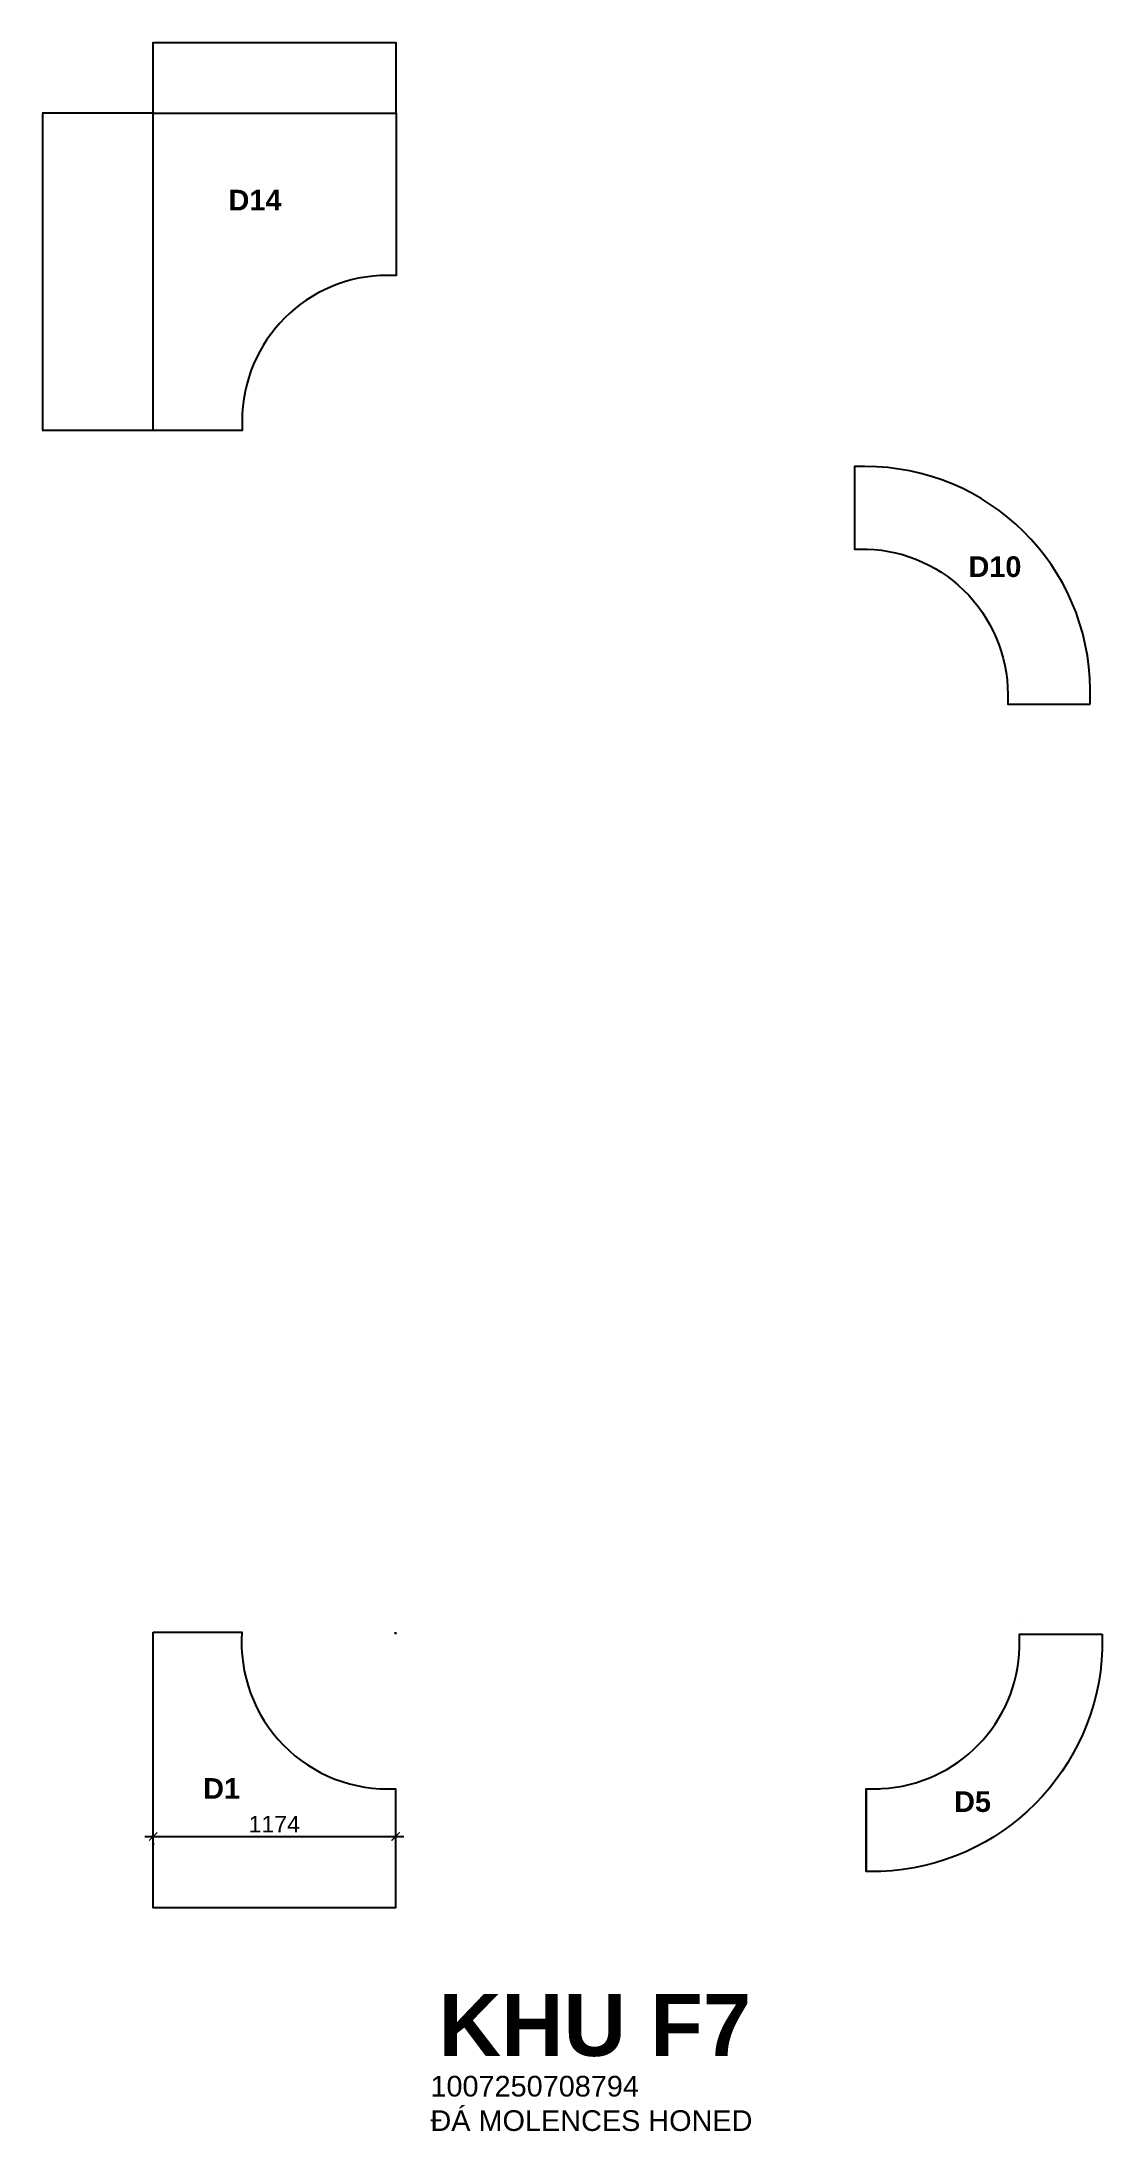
# Model space of a CAD drawing. Header units: millimetres. Extents: x 1249 to 6386, y 1046 to 11165.
import ezdxf

# ---------------------------------------------------------------- set-up
doc = ezdxf.new("R2010")
doc.units = ezdxf.units.MM
doc.layers.add('04. X-LB FLOOR FINISHING$0$PIA4_FLOOR', color=9, linetype='Continuous')
for name, color, linetype, lineweight in [('AA LINE', 3, 'Continuous', 30), ('AA SECTION', 2, 'Continuous', 40), ('AA TEXT', 7, 'Continuous', 20)]:
    doc.layers.add(name, color=color, linetype=linetype, lineweight=lineweight)
doc.styles.add('ArialR', font='arial.ttf')
doc.styles.add('D', font='arialbd.ttf')
doc.styles.get("Standard").update_dxf_attribs({"font": 'arial.ttf'})
doc.dimstyles.new('1.25AA', dxfattribs={"dimscale": 40, "dimtxt": 2, "dimasz": 1, "dimexe": 1, "dimexo": 1, "dimgap": 0.5, "dimtad": 1, "dimdec": 0, "dimtxsty": 'ArialR', "dimblk": 'ARCHTICK', "dimcen": 0.8, "dimdle": 1, "dimclrd": 256, "dimclre": 256, "dimclrt": 7, "dimadec": 0, "dimazin": 0, "dimtfac": 1, "dimtdec": 0, "dimtix": 1, "dimtmove": 2, "dimatfit": 3, "dimfxl": 1, "dimarcsym": 1})
doc.dimstyles.new('ISO-25', dxfattribs={"dimtxt": 2.5, "dimasz": 2.5, "dimexe": 1.25, "dimexo": 0.625, "dimtad": 1, "dimtxsty": 'Standard', "dimcen": 2.5, "dimadec": 0, "dimazin": 0, "dimtfac": 1, "dimtmove": 0, "dimatfit": 3, "dimfxl": 1, "dimarcsym": 0})

# ---------------------------------------------------------------- blocks, each defined once
blk = doc.blocks.new('_ARCHTICK')
at = {"color": 0, "linetype": 'ByBlock', "const_width": 0.15}
blk.add_lwpolyline([(-0.5, -0.5), (0.5, 0.5)], dxfattribs=at)
blk = doc.blocks.new('*D1')
at = {"layer": 'AA TEXT', "lineweight": -2, "ltscale": 2}
for p, q in [((1748, 2473), (3003, 2473)), ((1788, 2440), (1788, 2433)), ((2963, 2440), (2963, 2433))]:
    blk.add_line(p, q, dxfattribs=at)
at = {"layer": 'Defpoints', "color": 0}
for p in [(1788, 2480), (2963, 2480), (2963, 2473)]:
    blk.add_point(p, dxfattribs=at)
at = {"layer": 'AA TEXT', "lineweight": -2, "xscale": 40, "yscale": 40, "zscale": 40, "rotation": 180}
blk.add_blockref('_ARCHTICK', (1788, 2473), dxfattribs=at)
at = {"layer": 'AA TEXT', "lineweight": -2, "xscale": 40, "yscale": 40, "zscale": 40}
blk.add_blockref('_ARCHTICK', (2963, 2473), dxfattribs=at)
at = {"layer": 'AA TEXT', "color": 7, "insert": (2375, 2533), "char_height": 80, "attachment_point": 5, "style": 'ArialR'}
blk.add_mtext('1174', dxfattribs=at)
blk = doc.blocks.new('*D3')
at = {"layer": 'AA SECTION', "color": 0, "lineweight": -2, "ltscale": 2}
for p, q in [((1787, 10819), (1251, 10819)), ((1252, 10817), (1252, 9286)), ((1787, 9283), (1251, 9283))]:
    blk.add_line(p, q, dxfattribs=at)
at = {"layer": 'AA SECTION', "color": 0}
for points in [[(1253, 10817), (1252, 10817), (1252, 10819)], [(1252, 9286), (1253, 9286), (1252, 9283)]]:
    blk.add_solid(points, dxfattribs=at)
at = {"layer": 'Defpoints', "color": 0}
for p in [(1788, 10819), (1252, 9283), (1788, 9283)]:
    blk.add_point(p, dxfattribs=at)
at = {"layer": 'AA SECTION', "color": 0, "insert": (1250, 10051), "char_height": 2.5, "attachment_point": 5, "rotation": 90}
blk.add_mtext('1535,62', dxfattribs=at)
blk = doc.blocks.new('*D4')
at = {"layer": 'AA SECTION', "color": 0, "lineweight": -2, "ltscale": 2}
for p, q in [((1788, 10820), (1788, 11163)), ((1790, 11162), (2963, 11162)), ((2965, 10820), (2965, 11163))]:
    blk.add_line(p, q, dxfattribs=at)
at = {"layer": 'AA SECTION', "color": 0}
for points in [[(1790, 11162), (1790, 11161), (1788, 11162)], [(2963, 11161), (2963, 11162), (2965, 11162)]]:
    blk.add_solid(points, dxfattribs=at)
at = {"layer": 'Defpoints', "color": 0}
for p in [(2965, 11162), (1788, 10819), (2965, 10819)]:
    blk.add_point(p, dxfattribs=at)
at = {"layer": 'AA SECTION', "color": 0, "insert": (2377, 11164), "char_height": 2.5, "attachment_point": 5}
blk.add_mtext('1177,68', dxfattribs=at)

msp = doc.modelspace()

# ---------------------------------------------------------------- linework, layer by layer
at = {"layer": '04. X-LB FLOOR FINISHING$0$PIA4_FLOOR', "color": 3, "elevation": 129.253}
msp.add_lwpolyline([(2965.401, 10819.094), (2965.401, 10034.183), (2924.257, 10034.183, 0.414168253), (2219.256, 9329.292), (2219.249, 9283.332), (1787.718, 9283.475), (1787.718, 10819.094)], format="xyb", close=True, dxfattribs=at)
at = {"layer": '04. X-LB FLOOR FINISHING$0$PIA4_FLOOR', "color": 3}
msp.add_lwpolyline([(6328.173, 7956.566), (6328.173, 8027.993, 0.41229093), (5236.402, 9108.248), (5186.698, 9108.258), (5186.672, 8708.771, 0.000006364), (5199.871, 8708.77), (5213.07, 8708.77, -0.199035843), (5714.456, 8509.96, -0.202990795), (5928.745, 8003.661), (5928.738, 7956.675), (6255.773, 7956.566)], format="xyb", close=True, dxfattribs=at)
at = {"layer": '04. X-LB FLOOR FINISHING$0$PIA4_FLOOR', "color": 3, "elevation": 129.253}
for points in [[(1787.718, 3462.733), (2218.344, 3462.733, 0.450904518), (2962.683, 2704.085), (2962.683, 2128.217), (1788.374, 2128.217), (1788.374, 3462.733)], [(6386.432, 3452.313), (6386.432, 3380.831, -0.392915008), (5313.302, 2303.407), (5242.342, 2303.407), (5242.476, 2703.704, 0.01259919), (5317.454, 2704.642, 0.39157329), (5985.842, 3390.161), (5986.093, 3452.42), (6386.432, 3452.287)]]:
    msp.add_lwpolyline(points, format="xyb", dxfattribs=at)
msp.add_lwpolyline([(5242.342, 2703.704), (5242.342, 2303.407)], dxfattribs=at)
at = {"layer": 'AA LINE', "ltscale": 2, "elevation": 129.253}
for points in [[(2962.509, 3462.733), (2962.509, 3453.225)], [(5986.432, 3536.69), (5986.432, 3536.69)], [(6386.432, 3452.313), (6386.432, 3452.287)]]:
    msp.add_lwpolyline(points, dxfattribs=at)

# ---------------------------------------------------------------- texts
at = {"insert": (3131.696, 1313.662), "char_height": 100, "width": 2165.95926, "attachment_point": 1}
msp.add_mtext('1007250708794\\PĐÁ MOLENCES HONED', dxfattribs=at)
at = {"layer": 'AA SECTION', "ltscale": 2, "style": 'D'}
for s, height, p in [('D14', 100, (2153.503, 10348.637)), ('D10', 100, (5738.644, 8573.329)), ('D1', 100, (2030.52, 2655.573, 127.399)), ('D5', 100, (5668.862, 2591.925)), ('KHU F7', 300, (3171.65, 1409.835, 129.253))]:
    msp.add_text(s, height=height, dxfattribs=at).set_placement(p)

# ---------------------------------------------------------------- dimensions: what is measured, and where the dimension line sits
at = {"layer": 'AA SECTION', "ltscale": 2}
dim = msp.add_linear_dim(base=(2965.401, 11161.663), p1=(1787.718, 10819.094), p2=(2965.401, 10819.094), dimstyle='ISO-25', dxfattribs=at)
dim.commit()
dim.dimension.update_dxf_attribs({"geometry": '*D4', "text_midpoint": (2376.56, 11163.789)})
dim = msp.add_linear_dim(base=(1252.304, 9283.475), p1=(1787.718, 10819.094), p2=(1787.718, 9283.475), angle=90, dimstyle='ISO-25', dxfattribs=at)
dim.commit()
dim.dimension.update_dxf_attribs({"geometry": '*D3', "text_midpoint": (1250.178, 10051.284)})
at = {"layer": 'AA TEXT', "color": 10, "ltscale": 2}
dim = msp.add_linear_dim(base=(2962.509, 2473.333, 106.747), p1=(1788.374, 2480.438, 129.253), p2=(2962.509, 2480.438, 129.253), dimstyle='1.25AA', dxfattribs=at)
dim.commit()
dim.dimension.update_dxf_attribs({"geometry": '*D1', "text_midpoint": (2375.442, 2533.493, 106.747)})

doc.saveas('drawing.dxf')
